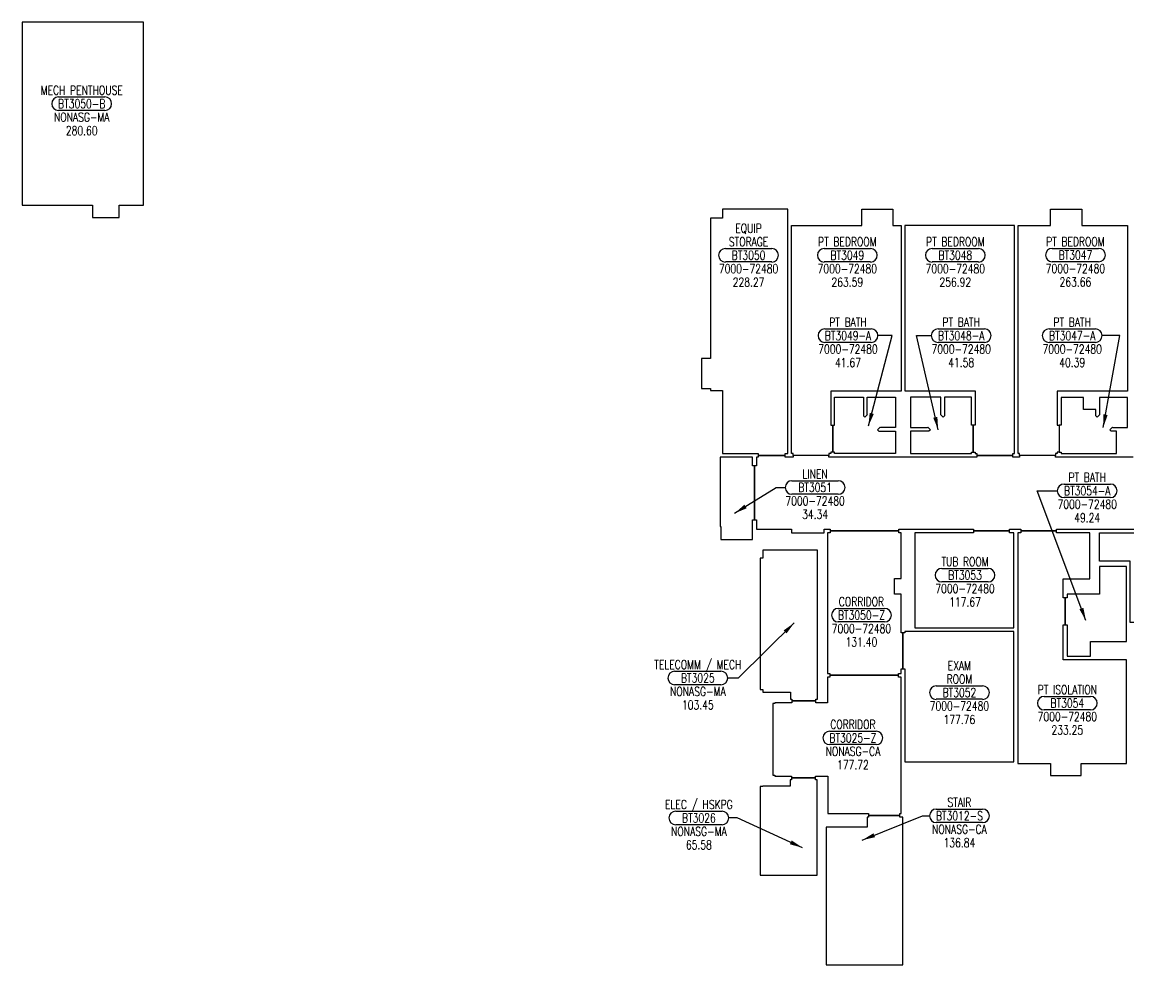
# Model space of a CAD drawing. Extents: x 3005 to 7028, y 18150 to 20156.
# Drawn here: x 3005 to 4486, y 18559 to 19820 of the extents above; entities that cross this region are included whole.
import ezdxf
from ezdxf.enums import TextEntityAlignment as Align

# ---------------------------------------------------------------- set-up
doc = ezdxf.new("R2010")
doc.units = 0
doc.header["$MEASUREMENT"] = 0
doc.layers.get('0').update_dxf_attribs({"linetype": 'CONTINUOUS'})
for name, color, linetype in [('AREA', 3, 'CONTINUOUS'), ('AREA2', 1, 'CONTINUOUS'), ('COSTC', 6, 'CONTINUOUS'), ('PLINE2', 5, 'CONTINUOUS'), ('ROOMNA', 4, 'CONTINUOUS'), ('ROOMNO', 4, 'CONTINUOUS'), ('ROOMOV', 4, 'CONTINUOUS')]:
    doc.layers.add(name, color=color, linetype=linetype)
doc.styles.get("Standard").update_dxf_attribs({"font": 'simplex.shx', "width": 0.75})
doc.dimstyles.get("Standard").update_dxf_attribs({"dimtxt": 0.18, "dimasz": 0.18, "dimexe": 0.18, "dimexo": 0.0625, "dimgap": 0.09, "dimtad": 0, "dimtih": 1, "dimtoh": 1, "dimdec": 4, "dimzin": 0, "dimtxsty": 'STANDARD', "dimcen": 0.09, "dimazin": 3, "dimtfac": 1, "dimtdec": 4, "dimtofl": 0, "dimtmove": 0, "dimatfit": 3, "dimtolj": 1, "dimtzin": 0})

# ---------------------------------------------------------------- blocks, each defined once
blk = doc.blocks.new('ROOM')
at = {"layer": 'ROOMOV'}
for p, q in [((-31, 9), (31, 9)), ((31, -9), (-31, -9))]:
    blk.add_line(p, q, dxfattribs=at)
for centre, start, end in [((-31, 0), 90, 270), ((31, 0), 270, 90)]:
    blk.add_arc(centre, 9.04, start, end, dxfattribs=at)
at = {"color": 0, "width": 0.75, "flags": 1}
for tag, p in [('FLFIN', (-60, -36)), ('ICRA', (60, -36)), ('FLCOND', (-60, -60)), ('FLTYPE', (-60, -48)), ('USER1', (60, -48)), ('USER2', (60, -60)), ('WLFIN', (-60, -72)), ('SITE', (-24, -72)), ('UCODE', (24, -72)), ('USER3', (60, -72)), ('WLTYPE', (-60, -84)), ('BLDG', (-24, -84)), ('UDESC', (24, -84)), ('USER4', (60, -84)), ('WLCOND', (-60, -96)), ('FLR', (-24, -96)), ('FCODE', (24, -96)), ('USER5', (60, -96)), ('CLTYPE', (-60, -120)), ('CLFIN', (-60, -108)), ('COSTCD', (-24, -108)), ('DEPTD', (-24, -120)), ('DIVISION', (24, -120)), ('FDESC', (24, -108)), ('USER6', (60, -108)), ('USER7', (60, -120)), ('CLCOND', (-60, -132)), ('RDES', (-24, -132)), ('CONTACT', (24, -132)), ('USER8', (60, -132)), ('CLHT', (-60, -144)), ('CHDATE', (-24, -144)), ('OCCUP', (24, -144)), ('BLOCK', (60, -144)), ('BASE', (-60, -156)), ('CBACK', (-24, -156)), ('PRCONTACT', (24, -156)), ('BLOCK2', (60, -156))]:
    blk.add_attdef(tag, text='', height=6, dxfattribs=at).set_placement(p, align=Align.MIDDLE_CENTER)
at = {"layer": 'AREA', "width": 0.75}
blk.add_attdef('AREA', text='', height=12, dxfattribs=at).set_placement((0, -36), align=Align.MIDDLE_CENTER)
at = {"layer": 'AREA2', "width": 0.75}
blk.add_attdef('AREA2', text='', height=12, dxfattribs=at).set_placement((0, -36), align=Align.MIDDLE_CENTER)
at = {"layer": 'COSTC', "width": 0.75}
blk.add_attdef('COSTC', text='', height=12, dxfattribs=at).set_placement((0, -18), align=Align.MIDDLE_CENTER)
at = {"layer": 'ROOMNA', "width": 0.75}
for tag, p in [('RMNAA', (0, 54)), ('RMNAB', (0, 36)), ('RMNAC', (0, 18))]:
    blk.add_attdef(tag, text='', height=12, dxfattribs=at).set_placement(p, align=Align.MIDDLE_CENTER)
at = {"layer": 'ROOMNO', "width": 0.75}
blk.add_attdef('RMNU', text='', height=12, dxfattribs=at).set_placement((0, 0), align=Align.MIDDLE_CENTER)

msp = doc.modelspace()

# ---------------------------------------------------------------- linework, layer by layer
at = {"layer": 'PLINE2', "color": 6}
for points in [[(3167.5, 19819.7), (3005, 19819.7), (3005, 19574.7), (3061, 19574.7), (3099, 19574.7), (3099, 19562.7), (3099, 19558.2), (3135, 19558.2), (3135, 19574.7), (3167.5, 19574.7)], [(4029.5, 19556.2), (4029.5, 19556.2), (4029.5, 19569.7), (3942, 19569.7), (3942, 19557.7), (3926, 19557.7), (3926, 19369.7), (3914, 19369.7), (3914, 19329.7), (3920.2, 19329.7), (3926, 19329.7), (3926, 19327.2), (3942, 19327.2), (3942, 19301.7), (3942, 19242.7), (3989.9, 19242.7), (3989.9, 19240.2), (4025.9, 19240.2), (4025.9, 19242.7), (4029.5, 19242.7)], [(4181, 19326.2), (4087, 19326.2), (4087, 19280.7), (4089.5, 19280.7), (4089.5, 19244.7), (4087, 19244.7), (4087, 19242.7), (4084.5, 19242.7), (4084.5, 19240.2), (4036.5, 19240.2), (4036.5, 19242.7), (4034.5, 19242.7), (4034.5, 19547.7), (4128.5, 19547.7), (4128.5, 19569.7), (4170, 19569.7), (4170, 19547.7), (4181, 19547.7)], [(4484, 19326.2), (4390, 19326.2), (4390, 19280.7), (4392.5, 19280.7), (4392.5, 19244.7), (4390, 19244.7), (4390, 19242.7), (4387.5, 19242.7), (4387.5, 19240.2), (4339.5, 19240.2), (4339.5, 19242.7), (4337.5, 19242.7), (4337.5, 19547.7), (4381, 19547.7), (4381, 19569.7), (4423, 19569.7), (4423, 19547.7), (4484, 19547.7)], [(4280, 19326.7), (4280, 19280.7), (4277.5, 19280.7), (4277.5, 19244.7), (4280, 19244.7), (4280, 19242.7), (4282.4, 19242.7), (4282.4, 19240.2), (4330.4, 19240.2), (4330.4, 19242.7), (4332.5, 19242.7), (4332.5, 19547.7), (4186, 19547.7), (4186, 19326.7)], [(4092, 19242.7), (4092, 19244.7), (4089.5, 19244.7), (4089.5, 19280.7), (4092, 19280.7), (4092, 19318.2), (4130.5, 19318.2), (4130.5, 19293.1), (4132.3, 19291.2), (4135.9, 19294.8), (4135.5, 19295.1), (4135.5, 19318.2), (4173.5, 19318.2), (4173.5, 19277.4), (4153.2, 19277.4), (4152.8, 19277.8), (4149.3, 19274.2), (4151.1, 19272.4), (4173.5, 19272.4), (4173.5, 19242.7)], [(4193.5, 19242.7), (4275, 19242.7), (4275, 19244.7), (4277.5, 19244.7), (4277.5, 19280.7), (4275, 19280.7), (4275, 19318.2), (4239, 19318.2), (4239, 19293.1), (4237.1, 19291.2), (4233.6, 19294.8), (4234, 19295.1), (4234, 19318.2), (4193.5, 19318.2), (4193.5, 19277.4), (4216.2, 19277.4), (4216.6, 19277.8), (4220.1, 19274.2), (4218.3, 19272.4), (4193.5, 19272.4)], [(4469, 19242.7), (4469, 19272.4), (4462.2, 19272.4), (4460.4, 19274.2), (4463.9, 19277.8), (4464.3, 19277.4), (4484, 19277.4), (4484, 19317.7), (4446.5, 19317.7), (4446.5, 19295.1), (4446.9, 19294.8), (4443.4, 19291.2), (4441.5, 19293.1), (4441.5, 19301.6), (4425, 19301.6), (4425, 19317.7), (4395, 19317.7), (4395, 19280.7), (4392.5, 19280.7), (4392.5, 19244.7), (4395, 19244.7), (4395, 19242.7)], [(3982.3, 19154), (3984.8, 19154), (3984.8, 19226), (3982.3, 19226), (3982.3, 19237.7), (3938.8, 19237.7), (3938.8, 19145), (3940, 19145), (3940, 19127.7), (3982.3, 19127.7)], [(4082.5, 18948.6), (4085.7, 18948.6), (4085.7, 18946.1), (4177.7, 18946.1), (4177.7, 18948.6), (4181, 18948.6), (4181, 18954.7), (4183.5, 18954.7), (4183.5, 19002.7), (4181, 19002.7), (4181, 19054.7), (4172, 19054.7), (4172, 19075.7), (4181, 19075.7), (4181, 19136.7), (4178, 19136.7), (4178, 19139.2), (4086, 19139.2), (4086, 19136.7), (4082.5, 19136.7)], [(4332, 19136.7), (4326, 19136.7), (4326, 19139.2), (4278, 19139.2), (4278, 19136.7), (4199.5, 19136.7), (4199.5, 19009.7), (4332, 19009.7)], [(4433.5, 19136.7), (4389, 19136.7), (4389, 19139.2), (4341, 19139.2), (4341, 19136.7), (4337, 19136.7), (4337, 18828.1), (4381, 18828.1), (4381, 18812.2), (4422, 18812.2), (4422, 18828.1), (4482.5, 18828.1), (4482.5, 18966.7), (4398, 18966.7), (4398, 19013.5), (4400.5, 19013.5), (4400.5, 19049.5), (4398, 19049.5), (4398, 19075.1), (4433.5, 19075.1)], [(4567.5, 19136.7), (4567.5, 19133.7), (4570, 19133.7), (4570, 19097.7), (4567.5, 19097.7), (4567.5, 19040.7), (4519, 19040.7), (4519, 19016.7), (4487.5, 19016.7), (4487.5, 19098.9), (4446.5, 19098.9), (4446.5, 19136.7)], [(4069, 19113.2), (3996.2, 19113.2), (3996.2, 19102.7), (3992.3, 19102.7), (3992.3, 18927.2), (3996.2, 18927.2), (3996.2, 18923.3), (4033, 18923.3), (4033, 18914.3), (4035, 18914.3), (4035, 18911.8), (4067, 18911.8), (4067, 18914.3), (4069, 18914.3)], [(4482.5, 19091.7), (4446.5, 19091.7), (4446.5, 19054.7), (4403, 19054.7), (4403, 19049.5), (4400.5, 19049.5), (4400.5, 19013.5), (4403, 19013.5), (4403, 18971.7), (4434.5, 18971.7), (4434.5, 18991.1), (4482.5, 18991.1)], [(4332, 19004.7), (4186, 19004.7), (4186, 19002.7), (4183.5, 19002.7), (4183.5, 18954.7), (4186, 18954.7), (4186, 18830.2), (4332, 18830.2)], [(4034.5, 18811.2), (4034.5, 18808.7), (4066.5, 18808.7), (4066.5, 18811.2), (4083, 18811.2), (4083, 18761.2), (4137.5, 18761.2), (4137.5, 18758.7), (4179.5, 18758.7), (4179.5, 18761.2), (4181, 18761.2), (4181, 18943.6), (4177.7, 18943.6), (4177.7, 18946.1), (4085.7, 18946.1), (4085.7, 18943.6), (4082.5, 18943.6), (4082.5, 18909.3), (4067, 18909.3), (4067, 18911.8), (4035, 18911.8), (4035, 18909.3), (4012, 18909.3), (4012, 18908.3), (4009.5, 18908.3), (4009.5, 18812.3), (4012, 18812.3), (4012, 18811.2)], [(4068.5, 18806.2), (4066.5, 18806.2), (4066.5, 18808.7), (4034.5, 18808.7), (4034.5, 18806.2), (4032.5, 18806.2), (4032.5, 18797.7), (3996.2, 18797.7), (3996.2, 18797.2), (3992.3, 18797.2), (3992.3, 18678.7), (4068.5, 18678.7)], [(4183.5, 18756.2), (4179.5, 18756.2), (4179.5, 18758.7), (4137.5, 18758.7), (4137.5, 18756.2), (4135.5, 18756.2), (4135.5, 18742.7), (4080.5, 18742.7), (4080.5, 18558.7), (4183.5, 18558.7)]]:
    msp.add_lwpolyline(points, close=True, dxfattribs=at)
msp.add_lwpolyline([(4491.6, 19237.7), (4387.5, 19237.7), (4387.5, 19240.2), (4339.5, 19240.2), (4339.5, 19237.7), (4330.4, 19237.7), (4330.4, 19240.2), (4282.4, 19240.2), (4282.4, 19237.7), (4084.5, 19237.7), (4084.5, 19240.2), (4036.5, 19240.2), (4036.5, 19237.7), (4025.9, 19237.7), (4025.9, 19240.2), (3989.9, 19240.2), (3989.9, 19237.7), (3987.3, 19237.7), (3987.3, 19226), (3984.8, 19226), (3984.8, 19154), (3987.3, 19154), (3987.3, 19141.7), (4034.3, 19141.7), (4034.3, 19136.7), (4078, 19136.7), (4078, 19141.7), (4086, 19141.7), (4086, 19139.2), (4178, 19139.2), (4178, 19141.7), (4278, 19141.7), (4278, 19139.2), (4326, 19139.2), (4326, 19141.7), (4341, 19141.7), (4341, 19139.2), (4389, 19139.2), (4389, 19141.7), (4582.5, 19141.7)], dxfattribs=at)

# ---------------------------------------------------------------- block references
at = {"layer": 'ROOMNO', "color": 2}
ref = msp.add_blockref('ROOM', (3084.7, 19710.6), dxfattribs=at)
ref.add_attrib('RMNU', 'BT3050-B', dxfattribs={"height": 12, "width": 0.75}).set_placement((3084.7, 19710.6), align=Align.MIDDLE_CENTER)
ref.add_attrib('RMNAC', 'MECH PENTHOUSE', dxfattribs={"layer": 'ROOMNA', "height": 12, "width": 0.75}).set_placement((3084.7, 19728.6), align=Align.MIDDLE_CENTER)
ref.add_attrib('COSTC', 'NONASG-MA', dxfattribs={"layer": 'COSTC', "height": 12, "width": 0.75}).set_placement((3084.7, 19692.6), align=Align.MIDDLE_CENTER)
ref.add_attrib('AREA2', '280.60', dxfattribs={"layer": 'AREA2', "height": 12, "width": 0.75}).set_placement((3084.7, 19674.6), align=Align.MIDDLE_CENTER)
ref = msp.add_blockref('ROOM', (3976.9, 19507.9), dxfattribs=at)
ref.add_attrib('RMNU', 'BT3050', dxfattribs={"height": 12, "width": 0.75}).set_placement((3976.9, 19507.9), align=Align.MIDDLE_CENTER)
ref.add_attrib('RMNAB', 'EQUIP', dxfattribs={"layer": 'ROOMNA', "height": 12, "width": 0.75}).set_placement((3976.9, 19543.9), align=Align.MIDDLE_CENTER)
ref.add_attrib('RMNAC', 'STORAGE', dxfattribs={"layer": 'ROOMNA', "height": 12, "width": 0.75}).set_placement((3976.9, 19525.9), align=Align.MIDDLE_CENTER)
ref.add_attrib('COSTC', '7000-72480', dxfattribs={"layer": 'COSTC', "height": 12, "width": 0.75}).set_placement((3976.9, 19489.9), align=Align.MIDDLE_CENTER)
ref.add_attrib('AREA2', '228.27', dxfattribs={"layer": 'AREA2', "height": 12, "width": 0.75}).set_placement((3976.9, 19471.9), align=Align.MIDDLE_CENTER)
ref = msp.add_blockref('ROOM', (4109, 19507.9), dxfattribs=at)
ref.add_attrib('RMNU', 'BT3049', dxfattribs={"height": 12, "width": 0.75}).set_placement((4109, 19507.9), align=Align.MIDDLE_CENTER)
ref.add_attrib('RMNAC', 'PT BEDROOM', dxfattribs={"layer": 'ROOMNA', "height": 12, "width": 0.75}).set_placement((4109, 19525.9), align=Align.MIDDLE_CENTER)
ref.add_attrib('COSTC', '7000-72480', dxfattribs={"layer": 'COSTC', "height": 12, "width": 0.75}).set_placement((4109, 19489.9), align=Align.MIDDLE_CENTER)
ref.add_attrib('AREA2', '263.59', dxfattribs={"layer": 'AREA2', "height": 12, "width": 0.75}).set_placement((4109, 19471.9), align=Align.MIDDLE_CENTER)
ref = msp.add_blockref('ROOM', (4253.5, 19507.9), dxfattribs=at)
ref.add_attrib('RMNU', 'BT3048', dxfattribs={"height": 12, "width": 0.75}).set_placement((4253.5, 19507.9), align=Align.MIDDLE_CENTER)
ref.add_attrib('RMNAC', 'PT BEDROOM', dxfattribs={"layer": 'ROOMNA', "height": 12, "width": 0.75}).set_placement((4253.5, 19525.9), align=Align.MIDDLE_CENTER)
ref.add_attrib('COSTC', '7000-72480', dxfattribs={"layer": 'COSTC', "height": 12, "width": 0.75}).set_placement((4253.5, 19489.9), align=Align.MIDDLE_CENTER)
ref.add_attrib('AREA2', '256.92', dxfattribs={"layer": 'AREA2', "height": 12, "width": 0.75}).set_placement((4253.5, 19471.9), align=Align.MIDDLE_CENTER)
ref = msp.add_blockref('ROOM', (4414.2, 19508.1), dxfattribs=at)
ref.add_attrib('RMNU', 'BT3047', dxfattribs={"height": 12, "width": 0.75}).set_placement((4414.2, 19508.1), align=Align.MIDDLE_CENTER)
ref.add_attrib('RMNAC', 'PT BEDROOM', dxfattribs={"layer": 'ROOMNA', "height": 12, "width": 0.75}).set_placement((4414.2, 19526.1), align=Align.MIDDLE_CENTER)
ref.add_attrib('COSTC', '7000-72480', dxfattribs={"layer": 'COSTC', "height": 12, "width": 0.75}).set_placement((4414.2, 19490.1), align=Align.MIDDLE_CENTER)
ref.add_attrib('AREA2', '263.66', dxfattribs={"layer": 'AREA2', "height": 12, "width": 0.75}).set_placement((4414.2, 19472.1), align=Align.MIDDLE_CENTER)
ref = msp.add_blockref('ROOM', (4109.9, 19400.4), dxfattribs=at)
ref.add_attrib('RMNU', 'BT3049-A', dxfattribs={"height": 12, "width": 0.75}).set_placement((4109.9, 19400.4), align=Align.MIDDLE_CENTER)
ref.add_attrib('RMNAC', 'PT BATH', dxfattribs={"layer": 'ROOMNA', "height": 12, "width": 0.75}).set_placement((4109.9, 19418.4), align=Align.MIDDLE_CENTER)
ref.add_attrib('COSTC', '7000-72480', dxfattribs={"layer": 'COSTC', "height": 12, "width": 0.75}).set_placement((4109.9, 19382.4), align=Align.MIDDLE_CENTER)
ref.add_attrib('AREA2', '41.67', dxfattribs={"layer": 'AREA2', "height": 12, "width": 0.75}).set_placement((4109.9, 19364.4), align=Align.MIDDLE_CENTER)
ref = msp.add_blockref('ROOM', (4261.4, 19400.4), dxfattribs=at)
ref.add_attrib('RMNU', 'BT3048-A', dxfattribs={"height": 12, "width": 0.75}).set_placement((4261.4, 19400.4), align=Align.MIDDLE_CENTER)
ref.add_attrib('RMNAC', 'PT BATH', dxfattribs={"layer": 'ROOMNA', "height": 12, "width": 0.75}).set_placement((4261.4, 19418.4), align=Align.MIDDLE_CENTER)
ref.add_attrib('COSTC', '7000-72480', dxfattribs={"layer": 'COSTC', "height": 12, "width": 0.75}).set_placement((4261.4, 19382.4), align=Align.MIDDLE_CENTER)
ref.add_attrib('AREA2', '41.58', dxfattribs={"layer": 'AREA2', "height": 12, "width": 0.75}).set_placement((4261.4, 19364.4), align=Align.MIDDLE_CENTER)
ref = msp.add_blockref('ROOM', (4409.9, 19400.4), dxfattribs=at)
ref.add_attrib('RMNU', 'BT3047-A', dxfattribs={"height": 12, "width": 0.75}).set_placement((4409.9, 19400.4), align=Align.MIDDLE_CENTER)
ref.add_attrib('RMNAC', 'PT BATH', dxfattribs={"layer": 'ROOMNA', "height": 12, "width": 0.75}).set_placement((4409.9, 19418.4), align=Align.MIDDLE_CENTER)
ref.add_attrib('COSTC', '7000-72480', dxfattribs={"layer": 'COSTC', "height": 12, "width": 0.75}).set_placement((4409.9, 19382.4), align=Align.MIDDLE_CENTER)
ref.add_attrib('AREA2', '40.39', dxfattribs={"layer": 'AREA2', "height": 12, "width": 0.75}).set_placement((4409.9, 19364.4), align=Align.MIDDLE_CENTER)
ref = msp.add_blockref('ROOM', (4065.9, 19197.3), dxfattribs=at)
ref.add_attrib('RMNU', 'BT3051', dxfattribs={"height": 12, "width": 0.75}).set_placement((4065.9, 19197.3), align=Align.MIDDLE_CENTER)
ref.add_attrib('RMNAC', 'LINEN', dxfattribs={"layer": 'ROOMNA', "height": 12, "width": 0.75}).set_placement((4065.9, 19215.3), align=Align.MIDDLE_CENTER)
ref.add_attrib('COSTC', '7000-72480', dxfattribs={"layer": 'COSTC', "height": 12, "width": 0.75}).set_placement((4065.9, 19179.3), align=Align.MIDDLE_CENTER)
ref.add_attrib('AREA2', '34.34', dxfattribs={"layer": 'AREA2', "height": 12, "width": 0.75}).set_placement((4065.9, 19161.3), align=Align.MIDDLE_CENTER)
ref = msp.add_blockref('ROOM', (4430, 19192.8), dxfattribs=at)
ref.add_attrib('RMNU', 'BT3054-A', dxfattribs={"height": 12, "width": 0.75}).set_placement((4430, 19192.8), align=Align.MIDDLE_CENTER)
ref.add_attrib('RMNAC', 'PT BATH', dxfattribs={"layer": 'ROOMNA', "height": 12, "width": 0.75}).set_placement((4430, 19210.8), align=Align.MIDDLE_CENTER)
ref.add_attrib('COSTC', '7000-72480', dxfattribs={"layer": 'COSTC', "height": 12, "width": 0.75}).set_placement((4430, 19174.8), align=Align.MIDDLE_CENTER)
ref.add_attrib('AREA2', '49.24', dxfattribs={"layer": 'AREA2', "height": 12, "width": 0.75}).set_placement((4430, 19156.8), align=Align.MIDDLE_CENTER)
ref = msp.add_blockref('ROOM', (4266.5, 19080), dxfattribs=at)
ref.add_attrib('RMNU', 'BT3053', dxfattribs={"height": 12, "width": 0.75}).set_placement((4266.5, 19080), align=Align.MIDDLE_CENTER)
ref.add_attrib('RMNAC', 'TUB ROOM', dxfattribs={"layer": 'ROOMNA', "height": 12, "width": 0.75}).set_placement((4266.5, 19098), align=Align.MIDDLE_CENTER)
ref.add_attrib('COSTC', '7000-72480', dxfattribs={"layer": 'COSTC', "height": 12, "width": 0.75}).set_placement((4266.5, 19062), align=Align.MIDDLE_CENTER)
ref.add_attrib('AREA2', '117.67', dxfattribs={"layer": 'AREA2', "height": 12, "width": 0.75}).set_placement((4266.5, 19044), align=Align.MIDDLE_CENTER)
ref = msp.add_blockref('ROOM', (4127.9, 19026.5), dxfattribs=at)
ref.add_attrib('RMNU', 'BT3050-Z', dxfattribs={"height": 12, "width": 0.75}).set_placement((4127.9, 19026.5), align=Align.MIDDLE_CENTER)
ref.add_attrib('RMNAC', 'CORRIDOR', dxfattribs={"layer": 'ROOMNA', "height": 12, "width": 0.75}).set_placement((4127.9, 19044.5), align=Align.MIDDLE_CENTER)
ref.add_attrib('COSTC', '7000-72480', dxfattribs={"layer": 'COSTC', "height": 12, "width": 0.75}).set_placement((4127.9, 19008.5), align=Align.MIDDLE_CENTER)
ref.add_attrib('AREA2', '131.40', dxfattribs={"layer": 'AREA2', "height": 12, "width": 0.75}).set_placement((4127.9, 18990.5), align=Align.MIDDLE_CENTER)
ref = msp.add_blockref('ROOM', (3909, 18942.4), dxfattribs=at)
ref.add_attrib('RMNU', 'BT3025', dxfattribs={"height": 12, "width": 0.75}).set_placement((3909, 18942.4), align=Align.MIDDLE_CENTER)
ref.add_attrib('RMNAC', 'TELECOMM / MECH', dxfattribs={"layer": 'ROOMNA', "height": 12, "width": 0.75}).set_placement((3909, 18960.4), align=Align.MIDDLE_CENTER)
ref.add_attrib('COSTC', 'NONASG-MA', dxfattribs={"layer": 'COSTC', "height": 12, "width": 0.75}).set_placement((3909, 18924.4), align=Align.MIDDLE_CENTER)
ref.add_attrib('AREA2', '103.45', dxfattribs={"layer": 'AREA2', "height": 12, "width": 0.75}).set_placement((3909, 18906.4), align=Align.MIDDLE_CENTER)
ref = msp.add_blockref('ROOM', (4259, 18922.9), dxfattribs=at)
ref.add_attrib('RMNU', 'BT3052', dxfattribs={"height": 12, "width": 0.75}).set_placement((4259, 18922.9), align=Align.MIDDLE_CENTER)
ref.add_attrib('RMNAB', 'EXAM', dxfattribs={"layer": 'ROOMNA', "height": 12, "width": 0.75}).set_placement((4259, 18958.9), align=Align.MIDDLE_CENTER)
ref.add_attrib('RMNAC', 'ROOM', dxfattribs={"layer": 'ROOMNA', "height": 12, "width": 0.75}).set_placement((4259, 18940.9), align=Align.MIDDLE_CENTER)
ref.add_attrib('COSTC', '7000-72480', dxfattribs={"layer": 'COSTC', "height": 12, "width": 0.75}).set_placement((4259, 18904.9), align=Align.MIDDLE_CENTER)
ref.add_attrib('AREA2', '177.76', dxfattribs={"layer": 'AREA2', "height": 12, "width": 0.75}).set_placement((4259, 18886.9), align=Align.MIDDLE_CENTER)
ref = msp.add_blockref('ROOM', (4403.4, 18908.8), dxfattribs=at)
ref.add_attrib('RMNU', 'BT3054', dxfattribs={"height": 12, "width": 0.75}).set_placement((4403.4, 18908.8), align=Align.MIDDLE_CENTER)
ref.add_attrib('RMNAC', 'PT ISOLATION', dxfattribs={"layer": 'ROOMNA', "height": 12, "width": 0.75}).set_placement((4403.4, 18926.8), align=Align.MIDDLE_CENTER)
ref.add_attrib('COSTC', '7000-72480', dxfattribs={"layer": 'COSTC', "height": 12, "width": 0.75}).set_placement((4403.4, 18890.8), align=Align.MIDDLE_CENTER)
ref.add_attrib('AREA2', '233.25', dxfattribs={"layer": 'AREA2', "height": 12, "width": 0.75}).set_placement((4403.4, 18872.8), align=Align.MIDDLE_CENTER)
ref = msp.add_blockref('ROOM', (4116.5, 18862.3), dxfattribs=at)
ref.add_attrib('RMNU', 'BT3025-Z', dxfattribs={"height": 12, "width": 0.75}).set_placement((4116.5, 18862.3), align=Align.MIDDLE_CENTER)
ref.add_attrib('RMNAC', 'CORRIDOR', dxfattribs={"layer": 'ROOMNA', "height": 12, "width": 0.75}).set_placement((4116.5, 18880.3), align=Align.MIDDLE_CENTER)
ref.add_attrib('COSTC', 'NONASG-CA', dxfattribs={"layer": 'COSTC', "height": 12, "width": 0.75}).set_placement((4116.5, 18844.3), align=Align.MIDDLE_CENTER)
ref.add_attrib('AREA2', '177.72', dxfattribs={"layer": 'AREA2', "height": 12, "width": 0.75}).set_placement((4116.5, 18826.3), align=Align.MIDDLE_CENTER)
ref = msp.add_blockref('ROOM', (3910.4, 18755.2), dxfattribs=at)
ref.add_attrib('RMNU', 'BT3026', dxfattribs={"height": 12, "width": 0.75}).set_placement((3910.4, 18755.2), align=Align.MIDDLE_CENTER)
ref.add_attrib('RMNAC', 'ELEC / HSKPG', dxfattribs={"layer": 'ROOMNA', "height": 12, "width": 0.75}).set_placement((3910.4, 18773.2), align=Align.MIDDLE_CENTER)
ref.add_attrib('COSTC', 'NONASG-MA', dxfattribs={"layer": 'COSTC', "height": 12, "width": 0.75}).set_placement((3910.4, 18737.2), align=Align.MIDDLE_CENTER)
ref.add_attrib('AREA2', '65.58', dxfattribs={"layer": 'AREA2', "height": 12, "width": 0.75}).set_placement((3910.4, 18719.2), align=Align.MIDDLE_CENTER)
ref = msp.add_blockref('ROOM', (4259, 18758.1), dxfattribs=at)
ref.add_attrib('RMNU', 'BT3012-S', dxfattribs={"height": 12, "width": 0.75}).set_placement((4259, 18758.1), align=Align.MIDDLE_CENTER)
ref.add_attrib('RMNAC', 'STAIR', dxfattribs={"layer": 'ROOMNA', "height": 12, "width": 0.75}).set_placement((4259, 18776.1), align=Align.MIDDLE_CENTER)
ref.add_attrib('COSTC', 'NONASG-CA', dxfattribs={"layer": 'COSTC', "height": 12, "width": 0.75}).set_placement((4259, 18740.1), align=Align.MIDDLE_CENTER)
ref.add_attrib('AREA2', '136.84', dxfattribs={"layer": 'AREA2', "height": 12, "width": 0.75}).set_placement((4259, 18722.1), align=Align.MIDDLE_CENTER)

# ---------------------------------------------------------------- leaders
at = {"layer": 'ROOMNO'}
for points in [[(4137.3, 19279.6), (4169, 19400.4), (4150, 19400.4)], [(4230.6, 19274.3), (4201.7, 19400.4), (4221.3, 19400.4)], [(4451.5, 19277.7), (4473.5, 19400.4), (4450, 19400.4)], [(3958.2, 19162.7), (4013.7, 19197.3), (4025.8, 19197.3)], [(4428.3, 19019.2), (4363, 19192.8), (4389.9, 19192.8)], [(4038, 19016.1), (3963.2, 18942.4), (3949, 18942.4)], [(4049.1, 18715.4), (3961.7, 18755.2), (3950.5, 18755.2)], [(4129, 18725.6), (4209.5, 18758.1), (4218.9, 18758.1)]]:
    msp.add_leader(points, dimstyle='STANDARD', override={"dimscale": 96, "dimgap": 0.09, "dimtad": 0}, dxfattribs=at)

doc.saveas('drawing.dxf')
